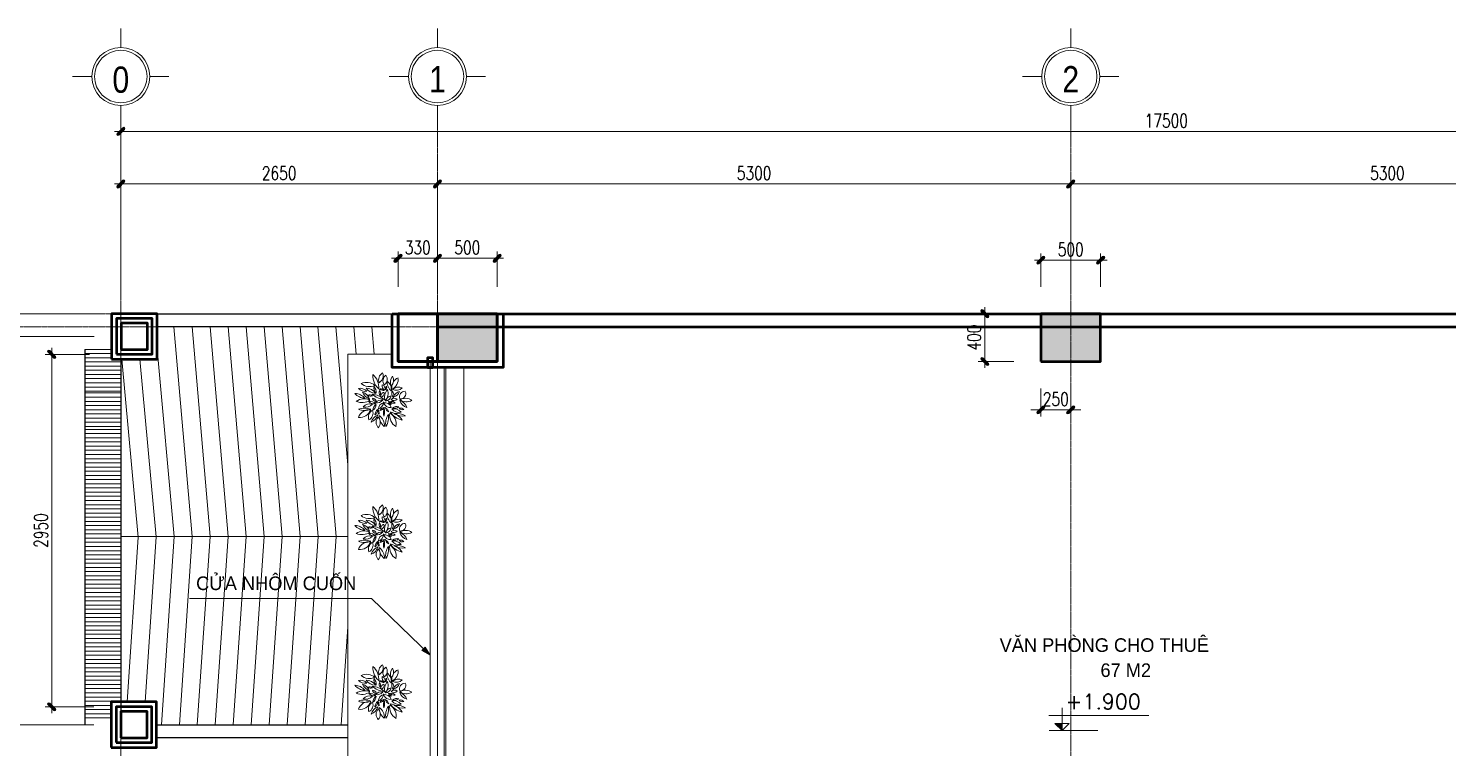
# Model space of a CAD drawing. Extents: x -165145 to 691808, y -202842 to 311040.
# Drawn here: x 545624 to 557501, y 65396 to 71417 of the extents above; entities that cross this region are included whole.
import ezdxf
from ezdxf.enums import TextEntityAlignment as Align

# ---------------------------------------------------------------- set-up
doc = ezdxf.new("R2010")
doc.units = 0
doc.header["$LTSCALE"] = 10
doc.header["$MEASUREMENT"] = 0
doc.linetypes.add('HIDDEN', pattern=[2.3807, 1.587, -0.7937])
doc.linetypes.add('TIM', pattern=[26.01, 10, -3, 0.01, -3, 10])
doc.layers.get('0').update_dxf_attribs({"linetype": 'CONTINUOUS'})
doc.layers.get('Defpoints').update_dxf_attribs({"color": 5, "linetype": 'CONTINUOUS'})
for name, color, linetype, lineweight in [('ARROWS', 1, 'CONTINUOUS', 0), ('DIM', 8, 'CONTINUOUS', 13), ('GE_KC_NETKHUAT', 9, 'HIDDEN', 20), ('netchia', 2, 'CONTINUOUS', 20), ('NETMANH', 149, 'CONTINUOUS', 5), ('NOITHAT', 35, 'CONTINUOUS', 9), ('TEXT', 4, 'CONTINUOUS', 20), ('THAY', 147, 'CONTINUOUS', 25), ('TRUC', 251, 'TIM', 5), ('wall', 7, 'CONTINUOUS', 50)]:
    doc.layers.add(name, color=color, linetype=linetype, lineweight=lineweight)
doc.styles.add('ROMANS', font='romans', dxfattribs={"width": 0.75, "bigfont": 'vns'})
doc.styles.add('STYLE1', font='')
doc.styles.add('VNARIALH', font='', dxfattribs={"width": 0.75})
doc.styles.add('VnArialNarrowH', font='')
doc.styles.get('STYLE1').set_extended_font_data('.VnAvantH')
doc.styles.get('VNARIALH').set_extended_font_data('.VnArialH')
doc.styles.get('VnArialNarrowH').set_extended_font_data('.VnArial NarrowH')
doc.dimstyles.new('fit0.75', dxfattribs={"dimscale": 0.5625, "dimtxt": 200, "dimasz": 75, "dimexe": 100, "dimexo": 400, "dimgap": 0.03, "dimtad": 0, "dimdec": 0, "dimdsep": 46, "dimtxsty": 'ROMANS', "dimblk": 'alex', "dimcen": 150, "dimclrd": 8, "dimclre": 8, "dimclrt": 7, "dimaunit": 1, "dimadec": 0, "dimazin": 0, "dimtfac": 0.072, "dimtdec": 0, "dimtix": 1, "dimtmove": 2, "dimatfit": 3, "dimldrblk": 'a-01', "dimfxl": 100, "dimtvp": 0.8, "dimtolj": 1, "dimarcsym": 0})

# ---------------------------------------------------------------- blocks, each defined once
blk = doc.blocks.new('tentruc')
at = {"layer": 'DIM'}
for p, q in [((0, 311), (0, 516)), ((-516, 0), (-311, 0)), ((-516, 0), (-311, 0)), ((311, 0), (516, 0)), ((311, 0), (516, 0)), ((0, -516), (0, -311))]:
    blk.add_line(p, q, dxfattribs=at)
at = {"layer": 'DIM', "ltscale": 0.5}
blk.add_circle((0, 0), 311, dxfattribs=at)
at = {"layer": 'DIM'}
blk.add_circle((0, 0), 281, dxfattribs=at)
at = {"layer": 'DIM', "color": 7, "linetype": 'ByBlock', "ltscale": 0.5, "style": 'VNARIALH', "width": 1.1}
blk.add_attdef('A', text='', height=281, dxfattribs=at).set_placement((0, -107), align=Align.CENTER)
blk = doc.blocks.new('alex')
at = {"layer": 'ARROWS'}
h = blk.add_hatch(color=1, dxfattribs=at)
edge = h.paths.add_edge_path()
edge.add_line((0.4, 0.74), (-0.74, -0.4))
edge.add_ellipse((-0.57, -0.57), major_axis=(0.17, 0.17), ratio=1, start_angle=90, end_angle=270)
edge.add_line((-0.4, -0.74), (0.74, 0.4))
edge.add_ellipse((0.57, 0.57), major_axis=(0.17, 0.17), ratio=1, start_angle=270, end_angle=450)
blk.add_lwpolyline([(0.4, 0.74), (-0.74, -0.4, 1), (-0.4, -0.74), (0.74, 0.4, 1)], format="xyb", close=True, dxfattribs=at)
at = {"layer": 'netchia', "color": 2}
for p, q in [((1.27, 0), (-1.27, 0)), ((0, -1.27), (0, 1.27))]:
    blk.add_line(p, q, dxfattribs=at)
blk = doc.blocks.new('*D137')
at = {"layer": 'Defpoints', "color": 0, "ltscale": 0.05, "transparency": 16777216}
for p in [(1196016, -211534), (1196485, -211534), (1196485, -211934)]:
    blk.add_point(p, dxfattribs=at)
at = {"layer": 'DIM', "color": 8, "lineweight": -2, "ltscale": 0.05, "transparency": 16777216}
for p, q in [((1196260, -211534), (1195959, -211534)), ((1196016, -211892), (1196016, -211576)), ((1196260, -211934), (1195959, -211934))]:
    blk.add_line(p, q, dxfattribs=at)
at = {"layer": 'DIM', "color": 8, "lineweight": -2, "ltscale": 0.05, "transparency": 16777216, "xscale": 42.1875, "yscale": 42.1875, "zscale": 42.1875}
for p, rotation in [((1196016, -211534), 90), ((1196016, -211934), 270)]:
    blk.add_blockref('alex', p, dxfattribs=dict(at, rotation=rotation))
at = {"layer": 'DIM', "color": 7, "ltscale": 0.05, "transparency": 16777216, "insert": (1195926, -211734), "char_height": 112.5, "attachment_point": 5, "rotation": 90, "style": 'ROMANS'}
blk.add_mtext('\\A1;400', dxfattribs=at)
blk = doc.blocks.new('a-01')
at = {"layer": 'ARROWS'}
blk.add_hatch(color=256, dxfattribs=at).paths.add_polyline_path([(-1.8, 0.49), (-1.8, -0.49), (0, 0)])
at = {"layer": 'netchia'}
blk.add_lwpolyline([(-1.8, 0.49), (-1.8, -0.49), (0, 0), (0, 0)], close=True, dxfattribs=at)
blk = doc.blocks.new('*D140')
at = {"layer": 'Defpoints', "color": 0, "ltscale": 0.05, "transparency": 16777216}
for p in [(1196735, -210448), (1191435, -211534), (1196735, -211534)]:
    blk.add_point(p, dxfattribs=at)
at = {"layer": 'DIM', "color": 8, "lineweight": -2, "ltscale": 0.05, "transparency": 16777216}
for p, q in [((1191435, -211309), (1191435, -210392)), ((1191477, -210448), (1196693, -210448)), ((1196735, -211309), (1196735, -210392))]:
    blk.add_line(p, q, dxfattribs=at)
at = {"layer": 'DIM', "color": 8, "lineweight": -2, "ltscale": 0.05, "transparency": 16777216, "xscale": 42.1875, "yscale": 42.1875, "zscale": 42.1875, "rotation": 180}
blk.add_blockref('alex', (1191435, -210448), dxfattribs=at)
at = {"layer": 'DIM', "color": 8, "lineweight": -2, "ltscale": 0.05, "transparency": 16777216, "xscale": 42.1875, "yscale": 42.1875, "zscale": 42.1875}
blk.add_blockref('alex', (1196735, -210448), dxfattribs=at)
at = {"layer": 'DIM', "color": 7, "ltscale": 0.05, "transparency": 16777216, "insert": (1194085, -210358), "char_height": 112.5, "attachment_point": 5, "style": 'ROMANS'}
blk.add_mtext('\\A1;5300', dxfattribs=at)
blk = doc.blocks.new('*D155')
at = {"layer": 'Defpoints', "color": 0, "transparency": 16777216}
for p in [(1191435, -210448), (1188785, -211426), (1191435, -211426)]:
    blk.add_point(p, dxfattribs=at)
at = {"layer": 'DIM', "color": 8, "lineweight": -2, "transparency": 16777216}
for p, q in [((1188785, -211201), (1188785, -210392)), ((1188827, -210448), (1191393, -210448)), ((1191435, -211201), (1191435, -210392))]:
    blk.add_line(p, q, dxfattribs=at)
at = {"layer": 'DIM', "color": 8, "lineweight": -2, "transparency": 16777216, "xscale": 42.1875, "yscale": 42.1875, "zscale": 42.1875, "rotation": 180}
blk.add_blockref('alex', (1188785, -210448), dxfattribs=at)
at = {"layer": 'DIM', "color": 8, "lineweight": -2, "transparency": 16777216, "xscale": 42.1875, "yscale": 42.1875, "zscale": 42.1875}
blk.add_blockref('alex', (1191435, -210448), dxfattribs=at)
at = {"layer": 'DIM', "color": 7, "transparency": 16777216, "insert": (1190110, -210358), "char_height": 112.5, "attachment_point": 5, "style": 'ROMANS'}
blk.add_mtext('\\A1;2650', dxfattribs=at)
blk = doc.blocks.new('*D156')
at = {"layer": 'Defpoints', "color": 0, "transparency": 16777216}
for p in [(1202035, -210448), (1196735, -211534), (1202035, -211534)]:
    blk.add_point(p, dxfattribs=at)
at = {"layer": 'DIM', "color": 8, "lineweight": -2, "transparency": 16777216}
for p, q in [((1196735, -211309), (1196735, -210392)), ((1196777, -210448), (1201993, -210448)), ((1202035, -211309), (1202035, -210392))]:
    blk.add_line(p, q, dxfattribs=at)
at = {"layer": 'DIM', "color": 8, "lineweight": -2, "transparency": 16777216, "xscale": 42.1875, "yscale": 42.1875, "zscale": 42.1875, "rotation": 180}
blk.add_blockref('alex', (1196735, -210448), dxfattribs=at)
at = {"layer": 'DIM', "color": 8, "lineweight": -2, "transparency": 16777216, "xscale": 42.1875, "yscale": 42.1875, "zscale": 42.1875}
blk.add_blockref('alex', (1202035, -210448), dxfattribs=at)
at = {"layer": 'DIM', "color": 7, "transparency": 16777216, "insert": (1199385, -210358), "char_height": 112.5, "attachment_point": 5, "style": 'ROMANS'}
blk.add_mtext('\\A1;5300', dxfattribs=at)
blk = doc.blocks.new('*D160')
at = {"layer": 'Defpoints', "color": 0, "transparency": 16777216}
for p in [(1206285, -210008), (1188785, -211534), (1206285, -211534)]:
    blk.add_point(p, dxfattribs=at)
at = {"layer": 'DIM', "color": 8, "lineweight": -2, "transparency": 16777216}
for p, q in [((1188785, -211309), (1188785, -209952)), ((1206285, -211309), (1206285, -209952)), ((1188827, -210008), (1206243, -210008))]:
    blk.add_line(p, q, dxfattribs=at)
at = {"layer": 'DIM', "color": 8, "lineweight": -2, "transparency": 16777216, "xscale": 42.1875, "yscale": 42.1875, "zscale": 42.1875, "rotation": 180}
blk.add_blockref('alex', (1188785, -210008), dxfattribs=at)
at = {"layer": 'DIM', "color": 8, "lineweight": -2, "transparency": 16777216, "xscale": 42.1875, "yscale": 42.1875, "zscale": 42.1875}
blk.add_blockref('alex', (1206285, -210008), dxfattribs=at)
at = {"layer": 'DIM', "color": 7, "transparency": 16777216, "insert": (1197535, -209918), "char_height": 112.5, "attachment_point": 5, "style": 'ROMANS'}
blk.add_mtext('\\A1;17500', dxfattribs=at)
blk = doc.blocks.new('*D185')
at = {"layer": 'Defpoints', "color": 0, "transparency": 16777216}
for p in [(1191935, -211070), (1191435, -211534), (1191935, -211534)]:
    blk.add_point(p, dxfattribs=at)
at = {"layer": 'DIM', "color": 8, "lineweight": -2, "transparency": 16777216}
for p, q in [((1191435, -211309), (1191435, -211013)), ((1191935, -211309), (1191935, -211013)), ((1191477, -211070), (1191893, -211070))]:
    blk.add_line(p, q, dxfattribs=at)
at = {"layer": 'DIM', "color": 8, "lineweight": -2, "transparency": 16777216, "xscale": 42.1875, "yscale": 42.1875, "zscale": 42.1875, "rotation": 180}
blk.add_blockref('alex', (1191435, -211070), dxfattribs=at)
at = {"layer": 'DIM', "color": 8, "lineweight": -2, "transparency": 16777216, "xscale": 42.1875, "yscale": 42.1875, "zscale": 42.1875}
blk.add_blockref('alex', (1191935, -211070), dxfattribs=at)
at = {"layer": 'DIM', "color": 7, "transparency": 16777216, "insert": (1191685, -210980), "char_height": 112.5, "attachment_point": 5, "style": 'ROMANS'}
blk.add_mtext('\\A1;500', dxfattribs=at)
blk = doc.blocks.new('*D186')
at = {"layer": 'Defpoints', "color": 0, "transparency": 16777216}
for p in [(1196985, -211086), (1196485, -211534), (1196985, -211534)]:
    blk.add_point(p, dxfattribs=at)
at = {"layer": 'DIM', "color": 8, "lineweight": -2, "transparency": 16777216}
for p, q in [((1196485, -211309), (1196485, -211030)), ((1196985, -211309), (1196985, -211030)), ((1196527, -211086), (1196943, -211086))]:
    blk.add_line(p, q, dxfattribs=at)
at = {"layer": 'DIM', "color": 8, "lineweight": -2, "transparency": 16777216, "xscale": 42.1875, "yscale": 42.1875, "zscale": 42.1875, "rotation": 180}
blk.add_blockref('alex', (1196485, -211086), dxfattribs=at)
at = {"layer": 'DIM', "color": 8, "lineweight": -2, "transparency": 16777216, "xscale": 42.1875, "yscale": 42.1875, "zscale": 42.1875}
blk.add_blockref('alex', (1196985, -211086), dxfattribs=at)
at = {"layer": 'DIM', "color": 7, "transparency": 16777216, "insert": (1196735, -210996), "char_height": 112.5, "attachment_point": 5, "style": 'ROMANS'}
blk.add_mtext('\\A1;500', dxfattribs=at)
blk = doc.blocks.new('*D187')
at = {"layer": 'Defpoints', "color": 0, "transparency": 16777216}
for p in [(1196485, -211934), (1196735, -211934), (1196485, -212339)]:
    blk.add_point(p, dxfattribs=at)
at = {"layer": 'DIM', "color": 8, "lineweight": -2, "transparency": 16777216}
for p, q in [((1196485, -212159), (1196485, -212395)), ((1196735, -212159), (1196735, -212395)), ((1196443, -212339), (1196401, -212339)), ((1196735, -212339), (1196485, -212339)), ((1196777, -212339), (1196819, -212339))]:
    blk.add_line(p, q, dxfattribs=at)
at = {"layer": 'DIM', "color": 8, "lineweight": -2, "transparency": 16777216, "xscale": 42.1875, "yscale": 42.1875, "zscale": 42.1875}
blk.add_blockref('alex', (1196485, -212339), dxfattribs=at)
at = {"layer": 'DIM', "color": 8, "lineweight": -2, "transparency": 16777216, "xscale": 42.1875, "yscale": 42.1875, "zscale": 42.1875, "rotation": 180}
blk.add_blockref('alex', (1196735, -212339), dxfattribs=at)
at = {"layer": 'DIM', "color": 7, "transparency": 16777216, "insert": (1196610, -212249), "char_height": 112.5, "attachment_point": 5, "style": 'ROMANS'}
blk.add_mtext('\\A1;250', dxfattribs=at)
blk = doc.blocks.new('*D189')
at = {"layer": 'Defpoints', "color": 0, "ltscale": 0.05, "transparency": 16777216}
for p in [(1191435, -211070), (1191105, -211534), (1191435, -211534)]:
    blk.add_point(p, dxfattribs=at)
at = {"layer": 'DIM', "color": 8, "lineweight": -2, "ltscale": 0.05, "transparency": 16777216}
for p, q in [((1191105, -211309), (1191105, -211014)), ((1191435, -211309), (1191435, -211014)), ((1191147, -211070), (1191393, -211070))]:
    blk.add_line(p, q, dxfattribs=at)
at = {"layer": 'DIM', "color": 8, "lineweight": -2, "ltscale": 0.05, "transparency": 16777216, "xscale": 42.1875, "yscale": 42.1875, "zscale": 42.1875, "rotation": 180}
blk.add_blockref('alex', (1191105, -211070), dxfattribs=at)
at = {"layer": 'DIM', "color": 8, "lineweight": -2, "ltscale": 0.05, "transparency": 16777216, "xscale": 42.1875, "yscale": 42.1875, "zscale": 42.1875}
blk.add_blockref('alex', (1191435, -211070), dxfattribs=at)
at = {"layer": 'DIM', "color": 7, "ltscale": 0.05, "transparency": 16777216, "insert": (1191270, -210980), "char_height": 112.5, "attachment_point": 5, "style": 'ROMANS'}
blk.add_mtext('\\A1;330', dxfattribs=at)
blk = doc.blocks.new('*D193')
at = {"layer": 'Defpoints', "color": 0, "transparency": 16777216}
for p in [(1186936, -211534), (1188785, -211534), (1188785, -218534)]:
    blk.add_point(p, dxfattribs=at)
at = {"layer": 'DIM', "color": 8, "lineweight": -2, "transparency": 16777216}
for p, q in [((1188560, -211534), (1186880, -211534)), ((1186936, -218492), (1186936, -211576)), ((1188560, -218534), (1186880, -218534))]:
    blk.add_line(p, q, dxfattribs=at)
at = {"layer": 'DIM', "color": 8, "lineweight": -2, "transparency": 16777216, "xscale": 42.1875, "yscale": 42.1875, "zscale": 42.1875}
for p, rotation in [((1186936, -211534), 90), ((1186936, -218534), 270)]:
    blk.add_blockref('alex', p, dxfattribs=dict(at, rotation=rotation))
at = {"layer": 'DIM', "color": 7, "transparency": 16777216, "insert": (1186846, -215034), "char_height": 112.5, "attachment_point": 5, "rotation": 90, "style": 'ROMANS'}
blk.add_mtext('\\A1;7000', dxfattribs=at)
blk = doc.blocks.new('cot0.000')
at = {"linetype": 'ByBlock', "ltscale": 0.5}
blk.add_hatch(color=7, dxfattribs=at).paths.add_polyline_path([(0, 65), (-67, 65), (0, 0)])
at = {"color": 7, "linetype": 'ByBlock', "ltscale": 0.5}
for p, q in [((-124, 138), (807, 138)), ((0, 212), (0, 0)), ((-121, 0), (332, 0)), ((0, 0), (-67, 65)), ((-67, 65), (67, 65)), ((0, 0), (67, 65))]:
    blk.add_line(p, q, dxfattribs=at)
at = {"color": 7, "linetype": 'ByBlock', "ltscale": 0.5, "style": 'ROMANS'}
blk.add_attdef('%%P0.000', (33, 199), '', height=141, dxfattribs=at)
blk = doc.blocks.new('*D205')
at = {"layer": 'Defpoints', "color": 0, "transparency": 16777216}
for p in [(1188708, -211534), (1187400, -214974), (1188705, -214974)]:
    blk.add_point(p, dxfattribs=at)
at = {"layer": 'DIM', "color": 8, "lineweight": -2, "transparency": 16777216}
for p, q in [((1188483, -211534), (1187343, -211534)), ((1187400, -211576), (1187400, -214932)), ((1188480, -214974), (1187343, -214974))]:
    blk.add_line(p, q, dxfattribs=at)
at = {"layer": 'DIM', "color": 8, "lineweight": -2, "transparency": 16777216, "xscale": 42.1875, "yscale": 42.1875, "zscale": 42.1875}
for p, rotation in [((1187400, -211534), 90), ((1187400, -214974), 270)]:
    blk.add_blockref('alex', p, dxfattribs=dict(at, rotation=rotation))
at = {"layer": 'DIM', "color": 7, "transparency": 16777216, "insert": (1187310, -213254), "char_height": 112.5, "attachment_point": 5, "rotation": 90, "style": 'ROMANS'}
blk.add_mtext('\\A1;3440', dxfattribs=at)
blk = doc.blocks.new('*D206')
at = {"layer": 'Defpoints', "color": 0, "transparency": 16777216}
for p in [(1188607, -214974), (1187400, -218534), (1188607, -218534)]:
    blk.add_point(p, dxfattribs=at)
at = {"layer": 'DIM', "color": 8, "lineweight": -2, "transparency": 16777216}
for p, q in [((1188382, -214974), (1187343, -214974)), ((1187400, -215016), (1187400, -218492)), ((1188382, -218534), (1187343, -218534))]:
    blk.add_line(p, q, dxfattribs=at)
at = {"layer": 'DIM', "color": 8, "lineweight": -2, "transparency": 16777216, "xscale": 42.1875, "yscale": 42.1875, "zscale": 42.1875}
for p, rotation in [((1187400, -214974), 90), ((1187400, -218534), 270)]:
    blk.add_blockref('alex', p, dxfattribs=dict(at, rotation=rotation))
at = {"layer": 'DIM', "color": 7, "transparency": 16777216, "insert": (1187310, -216754), "char_height": 112.5, "attachment_point": 5, "rotation": 90, "style": 'ROMANS'}
blk.add_mtext('\\A1;3560', dxfattribs=at)
blk = doc.blocks.new('*D207')
at = {"layer": 'Defpoints', "color": 0, "transparency": 16777216}
for p in [(1188785, -214974), (1187823, -216734), (1188785, -216734)]:
    blk.add_point(p, dxfattribs=at)
at = {"layer": 'DIM', "color": 8, "lineweight": -2, "transparency": 16777216}
for p, q in [((1188560, -214974), (1187767, -214974)), ((1187823, -215016), (1187823, -216692)), ((1188560, -216734), (1187767, -216734))]:
    blk.add_line(p, q, dxfattribs=at)
at = {"layer": 'DIM', "color": 8, "lineweight": -2, "transparency": 16777216, "xscale": 42.1875, "yscale": 42.1875, "zscale": 42.1875}
for p, rotation in [((1187823, -214974), 90), ((1187823, -216734), 270)]:
    blk.add_blockref('alex', p, dxfattribs=dict(at, rotation=rotation))
at = {"layer": 'DIM', "color": 7, "transparency": 16777216, "insert": (1187733, -215854), "char_height": 112.5, "attachment_point": 5, "rotation": 90, "style": 'ROMANS'}
blk.add_mtext('\\A1;1760', dxfattribs=at)
blk = doc.blocks.new('*D210')
at = {"layer": 'Defpoints', "color": 0, "transparency": 16777216}
for p in [(1187823, -211724), (1188788, -211724), (1188785, -214974)]:
    blk.add_point(p, dxfattribs=at)
at = {"layer": 'DIM', "color": 8, "lineweight": -2, "transparency": 16777216}
for p, q in [((1188563, -211724), (1187767, -211724)), ((1187823, -214932), (1187823, -211766)), ((1188560, -214974), (1187767, -214974))]:
    blk.add_line(p, q, dxfattribs=at)
at = {"layer": 'DIM', "color": 8, "lineweight": -2, "transparency": 16777216, "xscale": 42.1875, "yscale": 42.1875, "zscale": 42.1875}
for p, rotation in [((1187823, -211724), 90), ((1187823, -214974), 270)]:
    blk.add_blockref('alex', p, dxfattribs=dict(at, rotation=rotation))
at = {"layer": 'DIM', "color": 7, "transparency": 16777216, "insert": (1187733, -213349), "char_height": 112.5, "attachment_point": 5, "rotation": 90, "style": 'ROMANS'}
blk.add_mtext('\\A1;3250', dxfattribs=at)
blk = doc.blocks.new('*D211')
at = {"layer": 'Defpoints', "color": 0, "transparency": 16777216}
for p in [(1188708, -211534), (1187823, -211724), (1188788, -211724)]:
    blk.add_point(p, dxfattribs=at)
at = {"layer": 'DIM', "color": 8, "lineweight": -2, "transparency": 16777216}
for p, q in [((1188483, -211534), (1187767, -211534)), ((1187823, -211492), (1187823, -211449)), ((1187823, -211534), (1187823, -211724)), ((1188563, -211724), (1187767, -211724)), ((1187823, -211766), (1187823, -211808))]:
    blk.add_line(p, q, dxfattribs=at)
at = {"layer": 'DIM', "color": 8, "lineweight": -2, "transparency": 16777216, "xscale": 42.1875, "yscale": 42.1875, "zscale": 42.1875}
for p, rotation in [((1187823, -211534), 270), ((1187823, -211724), 90)]:
    blk.add_blockref('alex', p, dxfattribs=dict(at, rotation=rotation))
at = {"layer": 'DIM', "color": 7, "transparency": 16777216, "insert": (1187733, -211629), "char_height": 112.5, "attachment_point": 5, "rotation": 90, "style": 'ROMANS'}
blk.add_mtext('\\A1;190', dxfattribs=at)
blk = doc.blocks.new('MB-CAY44')
at = {"color": 0, "linetype": 'ByBlock'}
for centre, radius, start, end in [((-348, 127), 274, 49.8506, 114.6719), ((-286, 586), 274, 229.8506, 294.6719), ((153, 541), 365, 176.0096, 234.5768), ((-451, 290), 365, 356.0096, 49.186), ((20, 293), 210, 172.8778, 216.4562), ((-355, 189), 210, 354.4977, 38.0761), ((83, 452), 175, 120.4086, 200.4312), ((-170, 542), 175, 300.4086, 20.4312), ((72, 323), 89.3, 161.8817, 249.7301), ((-44, 267), 89.3, 341.8817, 69.7301), ((144, 435), 143, 124.6008, 217.4658), ((-51, 466), 143, 304.6008, 37.4658), ((126, 263), 74, 131.0823, 198.427), ((7, 295), 74, 311.0823, 18.427), ((345, 409), 255, 175.2839, 229.9285), ((-73, 235), 255, 355.2839, 49.9285), ((351, 405), 192, 138.8969, 205.4069), ((33, 449), 192, 318.8969, 25.4069), ((415, 293), 226, 114.4303, 189.807), ((98, 460), 226, 294.4303, 9.807), ((-373, 353), 290, 219.7488, 267.8702), ((-606, -122), 290, 39.7488, 87.8702), ((-396, -246), 298, 66.2552, 125.0335), ((-444, 270), 298, 245.6693, 304.4476), ((-482, 89), 187, 42.1437, 101.6667), ((-382, 397), 187, 222.1437, 281.6667), ((-188, 287), 260, 201.3015, 248.66), ((-525, -49), 260, 21.3015, 68.66), ((-362, 35), 244, 32.8184, 88.3343), ((-150, 411), 244, 212.8184, 268.3343), ((-281, 49), 87.4, 47.3873, 115.7476), ((-259, 192), 87.4, 227.3873, 295.7476), ((-259, -268), 418, 46.9394, 85.8583), ((57, 455), 418, 226.9394, 265.8583), ((-144, 78), 79.3, 190.523, 270.8605), ((-220, -16), 79.3, 10.523, 90.8605), ((-31, -142), 169, 80.1717, 138.3136), ((-128, 136), 169, 260.1717, 318.3136), ((29, 188), 111, 158.2119, 216.9673), ((-163, 162), 111, 338.2119, 36.9673), ((-53, 140), 122, 47.1077, 93.2701), ((23, 350), 122, 227.1077, 273.2701), ((36, 113), 77.9, 102.1635, 198.3798), ((-54, 165), 77.9, 282.1635, 18.3798), ((268, 87), 233, 136.6356, 199.4278), ((-121, 169), 233, 316.6356, 19.4278), ((42, 142), 139, 276.3902, 348.0721), ((196, -24), 139, 97.3883, 169.0703), ((245, -33), 98.1, 53.2772, 136.2565), ((233, 113), 98.1, 233.2772, 316.2565), ((328, 171), 142, 159.261, 223.9723), ((91, 126), 142, 337.7122, 42.4235), ((334, 108), 191, 66.1459, 133.4318), ((282, 423), 191, 245.4893, 312.7752), ((381, 42), 164, 99.3324, 162.1699), ((198, 254), 164, 279.3324, 342.1699), ((470, 93), 118, 86.9965, 202.2058), ((482, -167), 230, 54.1936, 122.622), ((500, 218), 230, 232.0955, 300.5238), ((297, -202), 223, 18.5093, 74.2466), ((569, 84), 223, 198.5093, 254.2466), ((367, 166), 118, 266.9965, 22.2058), ((-389, -495), 350, 67.9577, 112.0423), ((-389, 154), 350, 247.9577, 292.0423), ((-291, -420), 241, 81.9405, 161.3964), ((-486, -104), 241, 261.9405, 341.3964), ((-273, -263), 207, 75.5726, 136.3385), ((-371, 80), 207, 255.5726, 316.3385), ((-149, -336), 159, 118.5878, 201.4707), ((-277, -169), 166, 43.3367, 98.0592), ((-180, 109), 166, 223.3367, 278.0592), ((-368, -251), 159, 296.5049, 19.3878), ((-331, -227), 234, 291.2499, 344.3738), ((-22, -507), 234, 111.2499, 164.3738), ((-57, -192), 154, 125.3547, 180.2444), ((-300, -67), 154, 305.3547, 0.2444), ((12, -306), 181, 133.9894, 174.6599), ((-289, -156), 181, 312.3809, 353.0513), ((-169, -251), 90.3, 346.6712, 51.5788), ((-20, -205), 90.3, 162.6051, 227.5126), ((-138, -23), 150, 280.5964, 4.0524), ((52, -175), 150, 98.3256, 181.7816), ((47, -253), 124, 100.7404, 152.602), ((-81, -73), 124, 278.3028, 330.1644), ((310, -242), 299, 159.0434, 194.094), ((35, -180), 151, 18.7265, 98.5819), ((155, 18), 151, 198.7265, 278.5819), ((-264, -219), 299, 341.3279, 16.3785), ((190, -85), 153, 199.0975, 246.0922), ((-17, -275), 153, 19.0975, 66.0922), ((414, -475), 356, 146.5506, 189.6063), ((-234, -338), 356, 326.5506, 9.6063), ((192, 4), 72.2, 184.751, 258.4779), ((106, -72), 72.2, 4.751, 78.4779), ((418, -300), 275, 169.9797, 239.5558), ((7, -489), 275, 349.7437, 59.3198), ((505, 13), 425, 214.8518, 256.8329), ((55, -637), 425, 33.7346, 75.7157), ((183, -99), 96.4, 36.6262, 104.0418), ((237, 52), 96.4, 216.6262, 284.0418), ((230, -357), 198, 37.9495, 102.0596), ((345, -42), 198, 217.9495, 282.0596), ((292, -262), 149, 71.397, 126.5601), ((251, 0), 149, 251.397, 306.5601), ((300, -597), 338, 57.8807, 99.8189), ((422, 22), 338, 237.8807, 279.8189), ((373, -246), 101, 42.1798, 106.9561), ((418, -81), 101, 222.1798, 286.9561), ((24, -450), 167, 137.2816, 222.7184), ((-222, -450), 167, 317.2816, 42.7184), ((189, -319), 268, 176.7146, 233.4855), ((-237, -519), 268, 356.7146, 53.4855)]:
    blk.add_arc(centre, radius, start, end, dxfattribs=at)
blk = doc.blocks.new('*D313')
at = {"layer": 'Defpoints', "color": 0, "transparency": 16777216}
for p in [(1188748, -211874), (1188207, -214824), (1188785, -214824)]:
    blk.add_point(p, dxfattribs=at)
at = {"layer": 'DIM', "color": 8, "lineweight": -2, "transparency": 16777216}
for p, q in [((1188523, -211874), (1188151, -211874)), ((1188207, -211916), (1188207, -214782)), ((1188560, -214824), (1188151, -214824))]:
    blk.add_line(p, q, dxfattribs=at)
at = {"layer": 'DIM', "color": 8, "lineweight": -2, "transparency": 16777216, "xscale": 42.1875, "yscale": 42.1875, "zscale": 42.1875}
for p, rotation in [((1188207, -211874), 90), ((1188207, -214824), 270)]:
    blk.add_blockref('alex', p, dxfattribs=dict(at, rotation=rotation))
at = {"layer": 'DIM', "color": 7, "transparency": 16777216, "insert": (1188117, -213349), "char_height": 112.5, "attachment_point": 5, "rotation": 90, "style": 'ROMANS'}
blk.add_mtext('\\A1;2950', dxfattribs=at)
blk = doc.blocks.new('A$C1ec07113')
at = {"layer": 'wall', "ltscale": 0.05}
h = blk.add_hatch(dxfattribs=at)
h.set_pattern_fill('AR-CONC', color=256, style=0)
h.set_pattern_definition([(310, (-991974.6383, -134304.729), (7.172601826, 0.62752135), [0.75, -8.25]), (5, (-991974.638, -134304.729), (-1.387513336, -7.521921337), [0.6, -6.6]), (259.5486, (-991974.0406, -134304.677), (5.785093817, -6.89439542), [0.6374019, -7.01142112]), (313.8158, (-991974.638, -134306.729), (10.67241049, 1.65519014), [1.125, -12.375]), (263.3644, (-991973.749, -134306.591), (9.34662706, -9.74117871), [0.95610288, -10.51713]), (8.8158, (-991974.638, -134306.729), (9.34661945, -9.74118601), [0.9, -9.9]), (339, (-991973.6383, -134306.229), (5.96907052, 4.026188907), [0.75, -8.25]), (34, (-991973.638, -134306.229), (2.43315332, -7.25150045), [0.6, -6.6]), (288.5486, (-991973.141, -134305.8936), (8.402226286, -3.225304967), [0.6374019, -7.01142112]), (322.5, (-991974.6383, -134304.729), (0.121598553, -3.328938538), [0, -6.52, 0, -6.7, 0, -6.625]), (352.5, (-991974.6383, -134304.729), (2.630695374, -3.944117119), [0, -3.82, 0, -6.37, 0, -2.525]), (32.5, (-991976.8683, -134304.729), (5.338224362, 0.225548717), [0, -2.5, 0, -7.8, 0, -10.35]), (42.5, (-991977.8683, -134304.729), (5.831861693, -1.001049823), [0, -3.25, 0, -5.18, 0, -7.35])])
h.paths.add_polyline_path([(10107.5, 36555.9), (9607.5, 36555.9), (9607.5, 36155.9), (10107.5, 36155.9)])
h = blk.add_hatch(dxfattribs=at)
h.set_pattern_fill('AR-CONC', color=256, style=0)
h.set_pattern_definition([(310, (-986924.6383, -134304.732), (7.172601826, 0.62752135), [0.75, -8.25]), (5, (-986924.638, -134304.732), (-1.387513336, -7.521921337), [0.6, -6.6]), (259.5486, (-986924.0406, -134304.6796), (5.785093817, -6.89439542), [0.6374019, -7.01142112]), (313.8158, (-986924.638, -134306.732), (10.67241049, 1.65519014), [1.125, -12.375]), (263.3644, (-986923.749, -134306.594), (9.34662706, -9.74117871), [0.95610288, -10.51713]), (8.8158, (-986924.638, -134306.732), (9.34661945, -9.74118601), [0.9, -9.9]), (339, (-986923.6383, -134306.232), (5.96907052, 4.026188907), [0.75, -8.25]), (34, (-986923.638, -134306.232), (2.43315332, -7.25150045), [0.6, -6.6]), (288.5486, (-986923.141, -134305.8964), (8.402226286, -3.225304967), [0.6374019, -7.01142112]), (322.5, (-986924.6383, -134304.732), (0.121598553, -3.328938538), [0, -6.52, 0, -6.7, 0, -6.625]), (352.5, (-986924.6383, -134304.732), (2.630695374, -3.944117119), [0, -3.82, 0, -6.37, 0, -2.525]), (32.5, (-986926.8683, -134304.732), (5.338224362, 0.225548717), [0, -2.5, 0, -7.8, 0, -10.35]), (42.5, (-986927.8683, -134304.732), (5.831861693, -1.001049823), [0, -3.25, 0, -5.18, 0, -7.35])])
h.paths.add_polyline_path([(15157.5, 36555.9), (14657.5, 36555.9), (14657.5, 36155.9), (15157.5, 36155.9)])
at = {"layer": 'DIM', "ltscale": 0.05}
for p, q in [((6657.5, 36257.4), (6880.5, 36257.4)), ((6657.5, 36222.4), (6880.5, 36222.4)), ((6657.5, 36187.4), (6880.5, 36187.4)), ((6657.5, 36152.4), (6957.5, 36152.4)), ((6657.5, 36117.4), (6957.5, 36117.4)), ((6657.5, 36082.4), (6957.5, 36082.4)), ((6657.5, 36047.4), (6957.5, 36047.4)), ((6657.5, 36012.4), (6957.5, 36012.4)), ((9607.5, 36105.9), (9607.5, 31925.9)), ((9827.5, 36105.9), (9827.5, 31925.9)), ((6657.5, 35977.4), (6957.5, 35977.4)), ((6657.5, 35942.4), (6957.5, 35942.4)), ((6657.5, 35907.4), (6957.5, 35907.4)), ((6657.5, 35907.4), (6957.5, 35907.4)), ((6657.5, 35892.4), (6957.5, 35892.4)), ((6657.5, 35857.4), (6957.5, 35857.4)), ((6657.5, 35822.4), (6957.5, 35822.4)), ((6657.5, 35787.4), (6957.5, 35787.4)), ((6657.5, 35752.4), (6957.5, 35752.4)), ((6657.5, 35717.4), (6957.5, 35717.4)), ((6657.5, 35682.4), (6957.5, 35682.4)), ((6657.5, 35647.4), (6957.5, 35647.4)), ((6657.5, 35612.4), (6957.5, 35612.4)), ((6657.5, 35587.4), (6957.5, 35587.4)), ((6657.5, 35552.4), (6957.5, 35552.4)), ((6657.5, 35552.4), (6957.5, 35552.4)), ((6657.5, 35517.4), (6957.5, 35517.4)), ((6657.5, 35482.4), (6957.5, 35482.4)), ((6657.5, 35447.4), (6957.5, 35447.4)), ((6657.5, 35412.4), (6957.5, 35412.4)), ((6657.5, 35377.4), (6957.5, 35377.4)), ((6657.5, 35342.4), (6957.5, 35342.4)), ((6657.5, 35307.4), (6957.5, 35307.4)), ((6657.5, 35272.4), (6957.5, 35272.4)), ((6657.5, 35237.4), (6957.5, 35237.4)), ((6657.5, 35202.4), (6957.5, 35202.4)), ((6657.5, 35167.4), (6957.5, 35167.4)), ((6657.5, 35132.4), (6957.5, 35132.4)), ((6657.5, 35097.4), (6957.5, 35097.4)), ((6657.5, 35062.4), (6957.5, 35062.4)), ((6657.5, 35027.4), (6957.5, 35027.4)), ((6657.5, 34992.4), (6957.5, 34992.4)), ((6657.5, 34957.4), (6957.5, 34957.4)), ((6657.5, 34922.4), (6957.5, 34922.4)), ((6657.5, 34887.4), (6957.5, 34887.4)), ((6657.5, 34852.4), (6957.5, 34852.4)), ((6657.5, 34817.4), (6957.5, 34817.4)), ((6657.5, 34782.4), (6957.5, 34782.4)), ((6657.5, 34747.4), (6957.5, 34747.4)), ((6657.5, 34712.4), (6957.5, 34712.4)), ((6657.5, 34712.4), (6957.5, 34712.4)), ((6957.5, 34690.9), (8857.5, 34690.9)), ((6657.5, 34677.4), (6957.5, 34677.4)), ((6657.5, 34642.4), (6957.5, 34642.4)), ((6657.5, 34607.4), (6957.5, 34607.4)), ((6657.5, 34572.4), (6957.5, 34572.4)), ((6657.5, 34537.4), (6957.5, 34537.4)), ((6657.5, 34502.4), (6957.5, 34502.4)), ((6657.5, 34467.4), (6957.5, 34467.4)), ((6657.5, 34432.4), (6957.5, 34432.4)), ((6657.5, 34397.4), (6957.5, 34397.4)), ((6657.5, 34362.4), (6957.5, 34362.4)), ((6657.5, 34327.4), (6957.5, 34327.4)), ((6657.5, 34292.4), (6957.5, 34292.4)), ((6657.5, 34257.4), (6957.5, 34257.4)), ((6657.5, 34222.4), (6957.5, 34222.4)), ((6657.5, 34187.4), (6957.5, 34187.4)), ((6657.5, 34152.4), (6957.5, 34152.4)), ((6657.5, 34152.4), (6957.5, 34152.4)), ((6657.5, 34117.4), (6957.5, 34117.4)), ((6657.5, 34082.4), (6957.5, 34082.4)), ((6657.5, 34047.4), (6957.5, 34047.4)), ((6657.5, 34012.4), (6957.5, 34012.4)), ((6657.5, 33977.4), (6957.5, 33977.4)), ((6657.5, 33942.4), (6957.5, 33942.4)), ((6657.5, 33907.4), (6957.5, 33907.4)), ((6657.5, 33872.4), (6957.5, 33872.4)), ((6657.5, 33837.4), (6957.5, 33837.4)), ((6657.5, 33802.4), (6957.5, 33802.4)), ((6657.5, 33767.4), (6957.5, 33767.4)), ((6657.5, 33732.4), (6957.5, 33732.4)), ((6657.5, 33697.4), (6957.5, 33697.4)), ((6657.5, 33662.4), (6957.5, 33662.4)), ((6657.5, 33627.4), (6957.5, 33627.4)), ((6657.5, 33592.4), (6957.5, 33592.4)), ((6657.5, 33592.4), (6957.5, 33592.4)), ((6657.5, 33557.4), (6957.5, 33557.4)), ((6657.5, 33522.4), (6957.5, 33522.4)), ((6657.5, 33487.4), (6957.5, 33487.4)), ((6657.5, 33452.4), (6957.5, 33452.4)), ((6657.5, 33417.4), (6957.5, 33417.4)), ((6657.5, 33382.4), (6957.5, 33382.4)), ((6657.5, 33347.4), (6957.5, 33347.4)), ((6657.5, 33312.4), (6957.5, 33312.4)), ((6657.5, 33277.4), (6877.5, 33277.4)), ((6657.5, 33242.4), (6877.5, 33242.4)), ((6657.5, 33207.4), (6877.5, 33207.4)), ((6657.5, 33172.4), (6877.5, 33172.4))]:
    blk.add_line(p, q, dxfattribs=at)
for points in [[(7402.5, 36445.9), (7555.4, 34690.9), (7447.5, 33115.9)], [(7554.5, 36445.9), (7705.8, 34690.9), (7597.9, 33115.9)], [(7705.1, 36445.9), (7856.3, 34690.9), (7748.4, 33115.9)], [(7855.5, 36445.9), (8006.7, 34690.9), (7898.8, 33115.9)], [(8005.9, 36445.9), (8157.1, 34690.9), (8049.2, 33115.9)], [(8156.4, 36445.9), (8307.5, 34690.9), (8199.6, 33115.9)], [(8306.7, 36445.9), (8458, 34690.9), (8350.1, 33115.9)], [(8457.2, 36445.9), (8608.4, 34690.9), (8500.5, 33115.9)], [(8607.6, 36445.9), (8758.8, 34690.9), (8650.9, 33115.9)], [(8758, 36445.9), (8857.5, 35290.9)], [(8908.4, 36445.9), (8928.3, 36215.9)], [(9058.9, 36445.9), (9078.7, 36215.9)], [(7260.5, 36258.4), (7405, 34690.5), (7299.3, 33115.9)], [(6966.8, 36175.9), (7104, 34686.8), (7011.4, 33305.9)], [(7117.4, 36175.9), (7254.5, 34688.6), (7161.7, 33305.9)], [(8857.5, 33936.3), (8801.3, 33115.9)]]:
    blk.add_lwpolyline(points, dxfattribs=at)
at = {"layer": 'DIM'}
blk.add_lwpolyline([(9387.5, 31925.9), (9387.5, 32785.9), (8857.5, 32785.9), (8857.5, 36215.9), (9227.5, 36215.9)], dxfattribs=at)
at = {"layer": 'NETMANH'}
for points in [[(9663.8, 31925.9), (9663.8, 36105.9)], [(9678.8, 31925.9), (9678.8, 36105.9)]]:
    blk.add_lwpolyline(points, dxfattribs=at)
at = {"layer": 'NOITHAT', "ltscale": 0.5}
blk.add_line((9546.1, 36156.4), (9546.1, 31845.9), dxfattribs=at)
at = {"layer": 'THAY', "ltscale": 0.05}
blk.add_lwpolyline([(7260.5, 36555.9), (9227.5, 36555.9), (9227.5, 36445.9), (7260.5, 36445.9)], close=True, dxfattribs=at)
for points in [[(6657.5, 36257.4), (6657.5, 33115.9)], [(6957.5, 36175.9), (6957.5, 33115.9)], [(8857.5, 33005.9), (7257.5, 33005.9), (7257.5, 33115.9), (8857.5, 33115.9)]]:
    blk.add_lwpolyline(points, dxfattribs=at)
at = {"layer": 'TRUC', "ltscale": 0.05}
for p, q in [((6957.5, 38138.3), (6957.5, 27705.8)), ((6957.5, 38138.2), (6957.5, 27705.7)), ((9607.5, 38138.3), (9607.5, 27705.8)), ((14907.5, 38138.3), (14907.5, 27705.8)), ((4634.5, 36555.9), (26472.1, 36555.9)), ((4634.5, 36445.9), (26472.1, 36445.9))]:
    blk.add_line(p, q, dxfattribs=at)
at = {"layer": 'wall', "ltscale": 0.05}
for p, q in [((9227.5, 36555.9), (9607.5, 36555.9)), ((9607.5, 36555.9), (24457.5, 36555.9)), ((9607.5, 36445.9), (20970.9, 36445.9))]:
    blk.add_line(p, q, dxfattribs=at)
for points in [[(6880.5, 36175.9), (7260.5, 36175.9), (7260.5, 36555.9), (6880.5, 36555.9)], [(6920.5, 36215.9), (7220.5, 36215.9), (7220.5, 36515.9), (6920.5, 36515.9)], [(6960.5, 36255.9), (7180.5, 36255.9), (7180.5, 36475.9), (6960.5, 36475.9)], [(9277.5, 36155.9), (9607.5, 36155.9), (9607.5, 36555.9), (9277.5, 36555.9)], [(9277.5, 36555.9), (10107.5, 36555.9), (10107.5, 36155.9), (9277.5, 36155.9)], [(9607.5, 36155.9), (10107.5, 36155.9), (10107.5, 36555.9), (9607.5, 36555.9)], [(14657.5, 36155.9), (15157.5, 36155.9), (15157.5, 36555.9), (14657.5, 36555.9)], [(9523.7, 36105.9), (9568.7, 36105.9), (9568.7, 36185.9), (9523.7, 36185.9)], [(6877.5, 32925.9), (7257.5, 32925.9), (7257.5, 33305.9), (6877.5, 33305.9)], [(6917.5, 32965.9), (7217.5, 32965.9), (7217.5, 33265.9), (6917.5, 33265.9)], [(6957.5, 33005.9), (7177.5, 33005.9), (7177.5, 33225.9), (6957.5, 33225.9)]]:
    blk.add_lwpolyline(points, close=True, dxfattribs=at)
blk.add_lwpolyline([(10157.5, 36555.9), (10157.5, 36105.9), (9227.5, 36105.9), (9227.5, 36555.9)], dxfattribs=at)
at = {"layer": 'DIM', "xscale": 0.3937007874015748, "yscale": 0.3937007874015748, "zscale": 0.3937007874015748}
for p in [(9151, 35823.2), (9151, 34717.9), (9151, 33379.8)]:
    blk.add_blockref('MB-CAY44', p, dxfattribs=at)
at = {"layer": 'TEXT'}
ref = blk.add_blockref('tentruc', (6957.5, 38541.2), dxfattribs=dict(at, xscale=-0.78125, yscale=0.78125, zscale=0.78125, rotation=180))
ref.add_attrib('A', '0', dxfattribs={"color": 7, "linetype": 'ByBlock', "ltscale": 0.5, "height": 219.7, "style": 'VnArialNarrowH'}).set_placement((6957.5, 38405), align=Align.CENTER)
ref = blk.add_blockref('tentruc', (9607.5, 38541.2), dxfattribs=dict(at, xscale=-0.78125, yscale=0.78125, zscale=0.78125, rotation=180))
ref.add_attrib('A', '1', dxfattribs={"color": 7, "linetype": 'ByBlock', "ltscale": 0.5, "height": 219.7, "style": 'VnArialNarrowH'}).set_placement((9607.5, 38408.7), align=Align.CENTER)
ref = blk.add_blockref('tentruc', (14907.5, 38541.2), dxfattribs=dict(at, xscale=-0.78125, yscale=0.78125, zscale=0.78125, rotation=180))
ref.add_attrib('A', '2', dxfattribs={"color": 7, "linetype": 'ByBlock', "ltscale": 0.5, "height": 219.7, "style": 'VnArialNarrowH'}).set_placement((14907.5, 38408.7), align=Align.CENTER)
ref = blk.add_blockref('cot0.000', (14835, 33067.5), dxfattribs=dict(at, xscale=0.9000000000232831, yscale=0.9000000000232831, zscale=0.9000000000232831))
ref.add_attrib('%%P0.000', '+1.900', (14864.7, 33246.2), dxfattribs={"layer": 'DIM', "color": 7, "linetype": 'ByBlock', "ltscale": 0.5, "height": 126.56, "style": 'ROMANS'})
at = {"layer": 'TEXT', "style": 'STYLE1'}
for s, height, p in [('CỬA NHÔM CUỐN', 113.906, (7587.7, 34242.5)), ('VĂN PHÒNG CHO THUÊ', 113.906, (14312.6, 33725.3)), ('67 M2', 113.91, (15156.3, 33515.1))]:
    blk.add_text(s, height=height, dxfattribs=at).set_placement(p)
at = {"layer": 'DIM'}
for base, p1, p2, picture, middle in [((24457.5, 38082), (6957.5, 36555.9), (24457.5, 36555.9), '*D160', (15707.5, 38172)), ((9607.5, 37641.7), (6957.5, 36664), (9607.5, 36664), '*D155', (8282.5, 37731.7)), ((20207.5, 37641.6), (14907.5, 36555.9), (20207.5, 36555.9), '*D156', (17557.5, 37731.6)), ((10107.5, 37020.1), (9607.5, 36555.9), (10107.5, 36555.9), '*D185', (9857.5, 37110.1)), ((15157.5, 37003.5), (14657.5, 36555.9), (15157.5, 36555.9), '*D186', (14907.5, 37093.5)), ((14657.5, 35751), (14907.5, 36155.9), (14657.5, 36155.9), '*D187', (14782.5, 35841))]:
    dim = blk.add_linear_dim(base=base, p1=p1, p2=p2, dimstyle='fit0.75', dxfattribs=at)
    dim.commit()
    dim.dimension.update_dxf_attribs({"geometry": picture, "text_midpoint": middle, "insert": (-1181827.5, 248089.8)})
at = {"layer": 'DIM', "ltscale": 0.05}
for base, p1, p2, picture, middle in [((14907.5, 37641.6), (9607.5, 36555.9), (14907.5, 36555.9), '*D140', (12257.5, 37731.6)), ((9607.5, 37019.5), (9277.5, 36555.9), (9607.5, 36555.9), '*D189', (9442.5, 37109.5))]:
    dim = blk.add_linear_dim(base=base, p1=p1, p2=p2, dimstyle='fit0.75', dxfattribs=at)
    dim.commit()
    dim.dimension.update_dxf_attribs({"geometry": picture, "text_midpoint": middle, "insert": (-1181827.5, 248089.8)})
at = {"layer": 'DIM'}
for base, p1, p2, picture, middle in [((5108.9, 36555.9), (6957.5, 29555.9), (6957.5, 36555.9), '*D193', (5018.9, 33055.9)), ((5572.2, 33115.9), (6880.5, 36555.9), (6877.5, 33115.9), '*D205', (5482.2, 34835.9)), ((5995.7, 36365.9), (6880.5, 36555.9), (6960.5, 36365.9), '*D211', (5905.7, 36460.9)), ((5995.7, 36365.9), (6957.5, 33115.9), (6960.5, 36365.9), '*D210', (5905.7, 34740.9)), ((6379.5, 33265.9), (6920.5, 36215.9), (6957.5, 33265.9), '*D313', (6289.5, 34740.9)), ((5572.2, 29555.9), (6779, 33115.9), (6779, 29555.9), '*D206', (5482.2, 31335.9)), ((5995.7, 31355.9), (6957.5, 33115.9), (6957.5, 31355.9), '*D207', (5905.7, 32235.9))]:
    dim = blk.add_linear_dim(base=base, p1=p1, p2=p2, angle=90, dimstyle='fit0.75', dxfattribs=at)
    dim.commit()
    dim.dimension.update_dxf_attribs({"geometry": picture, "text_midpoint": middle, "insert": (-1181827.5, 248089.8)})
at = {"layer": 'DIM', "ltscale": 0.05}
dim = blk.add_linear_dim(base=(14188, 36555.9), p1=(14657.5, 36155.9), p2=(14657.5, 36555.9), angle=270, dimstyle='fit0.75', dxfattribs=at)
dim.commit()
dim.dimension.update_dxf_attribs({"geometry": '*D137', "text_midpoint": (14098, 36355.9), "insert": (-1181827.5, 248089.8)})
blk.add_leader([(9546.1, 33697.5), (9055.6, 34172.5), (7532.6, 34172.5)], dimstyle='fit0.75', override={"dimgap": 0.03, "dimtad": 0}, dxfattribs=at)

msp = doc.modelspace()

# ---------------------------------------------------------------- block references
at = {"layer": 'GE_KC_NETKHUAT'}
msp.add_blockref('A$C1ec07113', (539439.64737, 32472.52756), dxfattribs=at)

doc.saveas('drawing.dxf')
